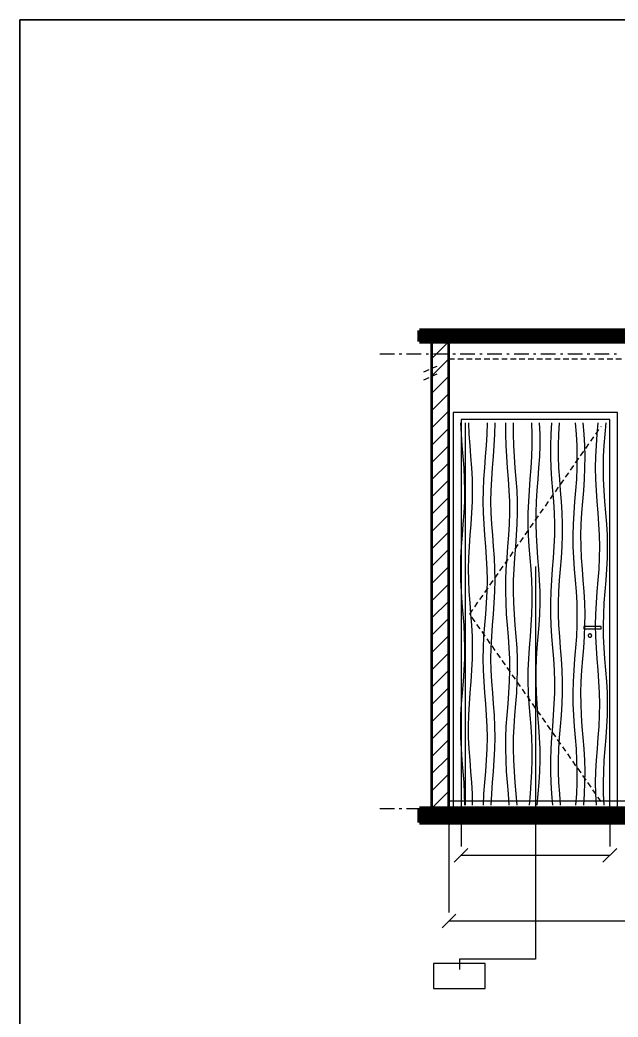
# Model space of a CAD drawing. Header units: millimetres. Extents: x -39780 to 216580, y 220 to 11660.
# Drawn here: x 60220 to 63678, y 5894 to 11660 of the extents above; entities that cross this region are included whole.
import ezdxf

# ---------------------------------------------------------------- set-up
doc = ezdxf.new("R2010")
doc.units = ezdxf.units.MM
for name, color, linetype, lineweight in [('AXIS', 8, 'CONTINUOUS', 9), ('BAND', 7, 'CONTINUOUS', 60), ('DETAIL', 7, 'CONTINUOUS', 18), ('DIM', 7, 'CONTINUOUS', 13), ('FRAME', 7, 'CONTINUOUS', 25), ('HATCH', 8, 'CONTINUOUS', 9), ('OPEN', 8, 'CONTINUOUS', 9), ('PENDING', 8, 'CONTINUOUS', 13), ('TAG', 7, 'CONTINUOUS', 13), ('WALL', 7, 'CONTINUOUS', 35), ('WOOD', 7, 'CONTINUOUS', 18)]:
    doc.layers.add(name, color=color, linetype=linetype, lineweight=lineweight)

msp = doc.modelspace()

# ---------------------------------------------------------------- linework, layer by layer
at = {"layer": 'AXIS'}
for p, q in [((62300, 9730), (62384.7, 9730)), ((62412.9, 9730), (62427, 9730)), ((62455.2, 9730), (62539.9, 9730)), ((62568.1, 9730), (62582.2, 9730)), ((62610.4, 9730), (62695.1, 9730)), ((62723.3, 9730), (62737.4, 9730)), ((62765.7, 9730), (62850.3, 9730)), ((62878.6, 9730), (62892.7, 9730)), ((62920.9, 9730), (63005.6, 9730)), ((63033.8, 9730), (63047.9, 9730)), ((63076.1, 9730), (63160.8, 9730)), ((63189, 9730), (63203.1, 9730)), ((63231.3, 9730), (63316, 9730)), ((63344.2, 9730), (63358.3, 9730)), ((63386.6, 9730), (63471.2, 9730)), ((63499.4, 9730), (63513.6, 9730)), ((63541.8, 9730), (63626.4, 9730)), ((63654.7, 9730), (63668.8, 9730)), ((62300, 7100), (62384.7, 7100)), ((62412.9, 7100), (62427, 7100)), ((62455.2, 7100), (62539.9, 7100)), ((62568.1, 7100), (62582.2, 7100)), ((62610.4, 7100), (62695.1, 7100)), ((62723.3, 7100), (62737.4, 7100)), ((62765.7, 7100), (62850.3, 7100)), ((62878.6, 7100), (62892.7, 7100)), ((62920.9, 7100), (63005.6, 7100)), ((63033.8, 7100), (63047.9, 7100)), ((63076.1, 7100), (63160.8, 7100)), ((63189, 7100), (63203.1, 7100)), ((63231.3, 7100), (63316, 7100)), ((63344.2, 7100), (63358.3, 7100)), ((63386.6, 7100), (63471.2, 7100)), ((63499.4, 7100), (63513.6, 7100)), ((63541.8, 7100), (63626.4, 7100)), ((63654.7, 7100), (63668.8, 7100))]:
    msp.add_line(p, q, dxfattribs=at)
at = {"layer": 'BAND'}
for p, q in [((66290, 9865), (62530, 9865)), ((62530, 9865), (62530, 9800)), ((62530, 9864), (66290, 9864)), ((62530, 9856), (66290, 9856)), ((62530, 9848), (66290, 9848)), ((62530, 9840), (66290, 9840)), ((62530, 9832), (66290, 9832)), ((62530, 9824), (66290, 9824)), ((62530, 9816), (66290, 9816)), ((62530, 9808), (66290, 9808)), ((62530, 9800), (66290, 9800)), ((62530, 9800), (66290, 9800)), ((62530, 7100), (66290, 7100)), ((66290, 7100), (62530, 7100)), ((62530, 7100), (62530, 7020)), ((62530, 7092), (66290, 7092)), ((62530, 7084), (66290, 7084)), ((62530, 7076), (66290, 7076)), ((62530, 7068), (66290, 7068)), ((62530, 7060), (66290, 7060)), ((62530, 7052), (66290, 7052)), ((62530, 7044), (66290, 7044)), ((62530, 7036), (66290, 7036)), ((62530, 7028), (66290, 7028)), ((62530, 7020), (66290, 7020)), ((62530, 7020), (66290, 7020))]:
    msp.add_line(p, q, dxfattribs=at)
at = {"layer": 'DETAIL'}
for p, q in [((62795, 7120), (62795, 9330)), ((63580, 8152), (63480, 8152)), ((63480, 8152), (63480, 8140)), ((63480, 8140), (63580, 8140)), ((63580, 8140), (63580, 8152)), ((63505.2, 8102), (63505, 8100)), ((63505, 8100), (63505.2, 8098)), ((63505.8, 8103.8), (63505.2, 8102)), ((63505.2, 8098), (63505.8, 8096.2)), ((63506.7, 8105.6), (63505.8, 8103.8)), ((63505.8, 8096.2), (63506.7, 8094.4)), ((63507.9, 8107.1), (63506.7, 8105.6)), ((63506.7, 8094.4), (63507.9, 8092.9)), ((63509.4, 8108.3), (63507.9, 8107.1)), ((63507.9, 8092.9), (63509.4, 8091.7)), ((63511.2, 8109.2), (63509.4, 8108.3)), ((63509.4, 8091.7), (63511.2, 8090.8)), ((63513, 8109.8), (63511.2, 8109.2)), ((63511.2, 8090.8), (63513, 8090.2)), ((63515, 8110), (63513, 8109.8)), ((63513, 8090.2), (63515, 8090)), ((63517, 8109.8), (63515, 8110)), ((63515, 8090), (63517, 8090.2)), ((63518.8, 8109.2), (63517, 8109.8)), ((63517, 8090.2), (63518.8, 8090.8)), ((63520.6, 8108.3), (63518.8, 8109.2)), ((63518.8, 8090.8), (63520.6, 8091.7)), ((63522.1, 8107.1), (63520.6, 8108.3)), ((63520.6, 8091.7), (63522.1, 8092.9)), ((63523.3, 8105.6), (63522.1, 8107.1)), ((63522.1, 8092.9), (63523.3, 8094.4)), ((63524.2, 8103.8), (63523.3, 8105.6)), ((63523.3, 8094.4), (63524.2, 8096.2)), ((63524.8, 8102), (63524.2, 8103.8)), ((63524.2, 8096.2), (63524.8, 8098)), ((63525, 8100), (63524.8, 8102)), ((63524.8, 8098), (63525, 8100)), ((62700, 7145), (66120, 7145))]:
    msp.add_line(p, q, dxfattribs=at)
at = {"layer": 'DIM'}
for p, q in [((62700, 7100), (62700, 6500)), ((62770, 7100), (62770, 6880)), ((63630, 7100), (63630, 6880)), ((62730, 6790), (62810, 6870)), ((63590, 6790), (63670, 6870)), ((62770, 6830), (63630, 6830)), ((62660, 6410), (62740, 6490)), ((62700, 6450), (66120, 6450))]:
    msp.add_line(p, q, dxfattribs=at)
at = {"layer": 'FRAME'}
for p, q in [((76580, 11660), (60220, 11660)), ((60220, 11660), (60220, 220))]:
    msp.add_line(p, q, dxfattribs=at)
at = {"layer": 'HATCH'}
for p, q in [((62600, 9700), (62700, 9800)), ((62600, 9600), (62700, 9700)), ((62600, 9500), (62700, 9600)), ((62600, 9400), (62700, 9500)), ((62600, 9300), (62700, 9400)), ((62600, 9200), (62700, 9300)), ((62772.2, 9265), (62769, 9330)), ((62817.2, 9265), (62814, 9330)), ((62920.6, 9265), (62922, 9330)), ((62965.6, 9265), (62967, 9330)), ((63028.1, 9265), (63028.7, 9330)), ((63073.1, 9265), (63073.7, 9330)), ((63181.6, 9265), (63179.2, 9330)), ((63226.6, 9265), (63224.2, 9330)), ((63290.3, 9265), (63294.3, 9330)), ((63335.3, 9265), (63339.3, 9330)), ((63436.5, 9265), (63431.5, 9330)), ((63481.5, 9265), (63476.5, 9330)), ((63557.6, 9265), (63562.9, 9330)), ((63602.6, 9265), (63607.9, 9330)), ((62776.9, 9200), (62772.2, 9265)), ((62821.9, 9200), (62817.2, 9265)), ((62917.1, 9200), (62920.6, 9265)), ((62962.1, 9200), (62965.6, 9265)), ((63029.9, 9200), (63028.1, 9265)), ((63074.9, 9200), (63073.1, 9265)), ((63181.8, 9200), (63181.6, 9265)), ((63226.8, 9200), (63226.6, 9265)), ((63288.2, 9200), (63290.3, 9265)), ((63333.2, 9200), (63335.3, 9265)), ((63440.2, 9200), (63436.5, 9265)), ((63485.2, 9200), (63481.5, 9265)), ((63552.7, 9200), (63557.6, 9265)), ((63597.7, 9200), (63602.6, 9265)), ((62600, 9100), (62700, 9200)), ((62782.2, 9135), (62776.9, 9200)), ((62827.2, 9135), (62821.9, 9200)), ((62912.2, 9135), (62917.1, 9200)), ((62957.2, 9135), (62962.1, 9200)), ((63033.7, 9135), (63029.9, 9200)), ((63078.7, 9135), (63074.9, 9200)), ((63179.6, 9135), (63181.8, 9200)), ((63224.6, 9135), (63226.8, 9200)), ((63288.4, 9135), (63288.2, 9200)), ((63333.4, 9135), (63333.2, 9200)), ((63441.9, 9135), (63440.2, 9200)), ((63486.9, 9135), (63485.2, 9200)), ((63549.3, 9135), (63552.7, 9200)), ((63594.3, 9135), (63597.7, 9200)), ((62787.1, 9070), (62782.2, 9135)), ((62832.1, 9070), (62827.2, 9135)), ((62906.9, 9070), (62912.2, 9135)), ((62951.9, 9070), (62957.2, 9135)), ((63038.7, 9070), (63033.7, 9135)), ((63083.7, 9070), (63078.7, 9135)), ((63175.5, 9070), (63179.6, 9135)), ((63220.5, 9070), (63224.6, 9135)), ((63291, 9070), (63288.4, 9135)), ((63336, 9070), (63333.4, 9135)), ((63441.3, 9070), (63441.9, 9135)), ((63486.3, 9070), (63486.9, 9135)), ((63548, 9070), (63549.3, 9135)), ((63593, 9070), (63594.3, 9135)), ((62600, 9000), (62700, 9100)), ((62790.6, 9005), (62787.1, 9070)), ((62835.6, 9005), (62832.1, 9070)), ((62902.2, 9005), (62906.9, 9070)), ((62947.2, 9005), (62951.9, 9070)), ((63044, 9005), (63038.7, 9070)), ((63089, 9005), (63083.7, 9070)), ((63170.4, 9005), (63175.5, 9070)), ((63215.4, 9005), (63220.5, 9070)), ((63295.3, 9005), (63291, 9070)), ((63340.3, 9005), (63336, 9070)), ((63438.4, 9005), (63441.3, 9070)), ((63483.4, 9005), (63486.3, 9070)), ((63549.1, 9005), (63548, 9070)), ((63594.1, 9005), (63593, 9070)), ((62600, 8900), (62700, 9000)), ((62792, 8940), (62790.6, 9005)), ((62837, 8940), (62835.6, 9005)), ((62899, 8940), (62902.2, 9005)), ((62944, 8940), (62947.2, 9005)), ((63048.5, 8940), (63044, 9005)), ((63093.5, 8940), (63089, 9005)), ((63165.2, 8940), (63170.4, 9005)), ((63210.2, 8940), (63215.4, 9005)), ((63300.5, 8940), (63295.3, 9005)), ((63345.5, 8940), (63340.3, 9005)), ((63433.9, 8940), (63438.4, 9005)), ((63478.9, 8940), (63483.4, 9005)), ((63552.3, 8940), (63549.1, 9005)), ((63597.3, 8940), (63594.1, 9005)), ((62791, 8875), (62792, 8940)), ((62836, 8875), (62837, 8940)), ((62898, 8875), (62899, 8940)), ((62943, 8875), (62944, 8940)), ((63051.3, 8875), (63048.5, 8940)), ((63096.3, 8875), (63093.5, 8940)), ((63160.9, 8875), (63165.2, 8940)), ((63205.9, 8875), (63210.2, 8940)), ((63305.7, 8875), (63300.5, 8940)), ((63350.7, 8875), (63345.5, 8940)), ((63428.6, 8875), (63433.9, 8940)), ((63473.6, 8875), (63478.9, 8940)), ((63557, 8875), (63552.3, 8940)), ((63602, 8875), (63597.3, 8940)), ((62600, 8800), (62700, 8900)), ((62787.9, 8810), (62791, 8875)), ((62832.9, 8810), (62836, 8875)), ((62899.4, 8810), (62898, 8875)), ((62944.4, 8810), (62943, 8875)), ((63051.9, 8810), (63051.3, 8875)), ((63096.9, 8810), (63096.3, 8875)), ((63158.4, 8810), (63160.9, 8875)), ((63203.4, 8810), (63205.9, 8875)), ((63309.7, 8810), (63305.7, 8875)), ((63354.7, 8810), (63350.7, 8875)), ((63423.5, 8810), (63428.6, 8875)), ((63468.5, 8810), (63473.6, 8875)), ((63562.3, 8810), (63557, 8875)), ((63607.3, 8810), (63602, 8875)), ((62600, 8700), (62700, 8800)), ((62783.1, 8745), (62787.9, 8810)), ((62828.1, 8745), (62832.9, 8810)), ((62902.9, 8745), (62899.4, 8810)), ((62947.9, 8745), (62944.4, 8810)), ((63050.2, 8745), (63051.9, 8810)), ((63095.2, 8745), (63096.9, 8810)), ((63158.2, 8745), (63158.4, 8810)), ((63203.2, 8745), (63203.4, 8810)), ((63311.8, 8745), (63309.7, 8810)), ((63356.8, 8745), (63354.7, 8810)), ((63419.8, 8745), (63423.5, 8810)), ((63464.8, 8745), (63468.5, 8810)), ((63567.2, 8745), (63562.3, 8810)), ((63612.2, 8745), (63607.3, 8810)), ((62777.8, 8680), (62783.1, 8745)), ((62822.8, 8680), (62828.1, 8745)), ((62907.8, 8680), (62902.9, 8745)), ((62952.8, 8680), (62947.9, 8745)), ((63046.4, 8680), (63050.2, 8745)), ((63091.4, 8680), (63095.2, 8745)), ((63160.4, 8680), (63158.2, 8745)), ((63205.4, 8680), (63203.2, 8745)), ((63311.6, 8680), (63311.8, 8745)), ((63356.6, 8680), (63356.8, 8745)), ((63418.1, 8680), (63419.8, 8745)), ((63463.1, 8680), (63464.8, 8745)), ((63570.7, 8680), (63567.2, 8745)), ((63615.7, 8680), (63612.2, 8745)), ((62600, 8600), (62700, 8700)), ((62772.9, 8615), (62777.8, 8680)), ((62817.9, 8615), (62822.8, 8680)), ((62913.1, 8615), (62907.8, 8680)), ((62958.1, 8615), (62952.8, 8680)), ((63041.3, 8615), (63046.4, 8680)), ((63086.3, 8615), (63091.4, 8680)), ((63164.4, 8615), (63160.4, 8680)), ((63209.4, 8615), (63205.4, 8680)), ((63309.1, 8615), (63311.6, 8680)), ((63354.1, 8615), (63356.6, 8680)), ((63418.7, 8615), (63418.1, 8680)), ((63463.7, 8615), (63463.1, 8680)), ((63572, 8615), (63570.7, 8680)), ((63617, 8615), (63615.7, 8680)), ((62600, 8500), (62700, 8600)), ((62769.4, 8550), (62772.9, 8615)), ((62814.4, 8550), (62817.9, 8615)), ((62917.8, 8550), (62913.1, 8615)), ((62962.8, 8550), (62958.1, 8615)), ((63036, 8550), (63041.3, 8615)), ((63081, 8550), (63086.3, 8615)), ((63169.6, 8550), (63164.4, 8615)), ((63214.6, 8550), (63209.4, 8615)), ((63304.8, 8550), (63309.1, 8615)), ((63349.8, 8550), (63354.1, 8615)), ((63421.6, 8550), (63418.7, 8615)), ((63466.6, 8550), (63463.7, 8615)), ((63571, 8550), (63572, 8615)), ((63616, 8550), (63617, 8615)), ((62768, 8485), (62769.4, 8550)), ((62813, 8485), (62814.4, 8550)), ((62921, 8485), (62917.8, 8550)), ((62966, 8485), (62962.8, 8550)), ((63031.5, 8485), (63036, 8550)), ((63076.5, 8485), (63081, 8550)), ((63174.8, 8485), (63169.6, 8550)), ((63219.8, 8485), (63214.6, 8550)), ((63299.5, 8485), (63304.8, 8550)), ((63344.5, 8485), (63349.8, 8550)), ((63426.1, 8485), (63421.6, 8550)), ((63471.1, 8485), (63466.6, 8550)), ((63567.8, 8485), (63571, 8550)), ((63612.8, 8485), (63616, 8550)), ((62600, 8400), (62700, 8500)), ((62769, 8420), (62768, 8485)), ((62814, 8420), (62813, 8485)), ((62922, 8420), (62921, 8485)), ((62967, 8420), (62966, 8485)), ((63028.7, 8420), (63031.5, 8485)), ((63073.7, 8420), (63076.5, 8485)), ((63179.1, 8420), (63174.8, 8485)), ((63224.1, 8420), (63219.8, 8485)), ((63294.4, 8420), (63299.5, 8485)), ((63339.4, 8420), (63344.5, 8485)), ((63431.4, 8420), (63426.1, 8485)), ((63476.4, 8420), (63471.1, 8485)), ((63563, 8420), (63567.8, 8485)), ((63608, 8420), (63612.8, 8485)), ((62772.1, 8355), (62769, 8420)), ((62817.1, 8355), (62814, 8420)), ((62920.6, 8355), (62922, 8420)), ((62965.6, 8355), (62967, 8420)), ((63028.1, 8355), (63028.7, 8420)), ((63073.1, 8355), (63073.7, 8420)), ((63181.6, 8355), (63179.1, 8420)), ((63226.6, 8355), (63224.1, 8420)), ((63290.3, 8355), (63294.4, 8420)), ((63335.3, 8355), (63339.4, 8420)), ((63436.4, 8355), (63431.4, 8420)), ((63481.4, 8355), (63476.4, 8420)), ((63557.7, 8355), (63563, 8420)), ((63602.7, 8355), (63608, 8420)), ((62600, 8300), (62700, 8400)), ((62776.8, 8290), (62772.1, 8355)), ((62821.8, 8290), (62817.1, 8355)), ((62917.2, 8290), (62920.6, 8355)), ((62962.2, 8290), (62965.6, 8355)), ((63029.8, 8290), (63028.1, 8355)), ((63074.8, 8290), (63073.1, 8355)), ((63181.8, 8290), (63181.6, 8355)), ((63226.8, 8290), (63226.6, 8355)), ((63288.2, 8290), (63290.3, 8355)), ((63333.2, 8290), (63335.3, 8355)), ((63440.2, 8290), (63436.4, 8355)), ((63485.2, 8290), (63481.4, 8355)), ((63552.8, 8290), (63557.7, 8355)), ((63597.8, 8290), (63602.7, 8355)), ((62600, 8200), (62700, 8300)), ((62782.1, 8225), (62776.8, 8290)), ((62827.1, 8225), (62821.8, 8290)), ((62912.3, 8225), (62917.2, 8290)), ((62957.3, 8225), (62962.2, 8290)), ((63033.6, 8225), (63029.8, 8290)), ((63078.6, 8225), (63074.8, 8290)), ((63179.7, 8225), (63181.8, 8290)), ((63224.7, 8225), (63226.8, 8290)), ((63288.4, 8225), (63288.2, 8290)), ((63333.4, 8225), (63333.2, 8290)), ((63441.9, 8225), (63440.2, 8290)), ((63486.9, 8225), (63485.2, 8290)), ((63549.4, 8225), (63552.8, 8290)), ((63594.4, 8225), (63597.8, 8290)), ((62600, 8100), (62700, 8200)), ((62787, 8160), (62782.1, 8225)), ((62832, 8160), (62827.1, 8225)), ((62907, 8160), (62912.3, 8225)), ((62952, 8160), (62957.3, 8225)), ((63038.6, 8160), (63033.6, 8225)), ((63083.6, 8160), (63078.6, 8225)), ((63175.6, 8160), (63179.7, 8225)), ((63220.6, 8160), (63224.7, 8225)), ((63290.9, 8160), (63288.4, 8225)), ((63335.9, 8160), (63333.4, 8225)), ((63441.3, 8160), (63441.9, 8225)), ((63486.3, 8160), (63486.9, 8225)), ((63548, 8160), (63549.4, 8225)), ((63593, 8160), (63594.4, 8225)), ((62790.6, 8095), (62787, 8160)), ((62835.6, 8095), (62832, 8160)), ((62902.2, 8095), (62907, 8160)), ((62947.2, 8095), (62952, 8160)), ((63043.9, 8095), (63038.6, 8160)), ((63088.9, 8095), (63083.6, 8160)), ((63170.5, 8095), (63175.6, 8160)), ((63215.5, 8095), (63220.6, 8160)), ((63295.2, 8095), (63290.9, 8160)), ((63340.2, 8095), (63335.9, 8160)), ((63438.5, 8095), (63441.3, 8160)), ((63483.5, 8095), (63486.3, 8160)), ((63549, 8095), (63548, 8160)), ((63594, 8095), (63593, 8160)), ((62600, 8000), (62700, 8100)), ((62792, 8030), (62790.6, 8095)), ((62837, 8030), (62835.6, 8095)), ((62899, 8030), (62902.2, 8095)), ((62944, 8030), (62947.2, 8095)), ((63048.4, 8030), (63043.9, 8095)), ((63093.4, 8030), (63088.9, 8095)), ((63165.2, 8030), (63170.5, 8095)), ((63210.2, 8030), (63215.5, 8095)), ((63300.4, 8030), (63295.2, 8095)), ((63345.4, 8030), (63340.2, 8095)), ((63433.9, 8030), (63438.5, 8095)), ((63478.9, 8030), (63483.5, 8095)), ((63552.2, 8030), (63549, 8095)), ((63597.2, 8030), (63594, 8095)), ((62791, 7965), (62792, 8030)), ((62836, 7965), (62837, 8030)), ((62898, 7965), (62899, 8030)), ((62943, 7965), (62944, 8030)), ((63051.3, 7965), (63048.4, 8030)), ((63096.3, 7965), (63093.4, 8030)), ((63160.9, 7965), (63165.2, 8030)), ((63205.9, 7965), (63210.2, 8030)), ((63305.6, 7965), (63300.4, 8030)), ((63350.6, 7965), (63345.4, 8030)), ((63428.6, 7965), (63433.9, 8030)), ((63473.6, 7965), (63478.9, 8030)), ((63556.9, 7965), (63552.2, 8030)), ((63601.9, 7965), (63597.2, 8030)), ((62600, 7900), (62700, 8000)), ((62787.9, 7900), (62791, 7965)), ((62832.9, 7900), (62836, 7965)), ((62899.3, 7900), (62898, 7965)), ((62944.3, 7900), (62943, 7965)), ((63051.9, 7900), (63051.3, 7965)), ((63096.9, 7900), (63096.3, 7965)), ((63158.4, 7900), (63160.9, 7965)), ((63203.4, 7900), (63205.9, 7965)), ((63309.6, 7900), (63305.6, 7965)), ((63354.6, 7900), (63350.6, 7965)), ((63423.6, 7900), (63428.6, 7965)), ((63468.6, 7900), (63473.6, 7965)), ((63562.3, 7900), (63556.9, 7965)), ((63607.3, 7900), (63601.9, 7965)), ((62600, 7800), (62700, 7900)), ((62783.2, 7835), (62787.9, 7900)), ((62828.2, 7835), (62832.9, 7900)), ((62902.8, 7835), (62899.3, 7900)), ((62947.8, 7835), (62944.3, 7900)), ((63050.2, 7835), (63051.9, 7900)), ((63095.2, 7835), (63096.9, 7900)), ((63158.2, 7835), (63158.4, 7900)), ((63203.2, 7835), (63203.4, 7900)), ((63311.8, 7835), (63309.6, 7900)), ((63356.8, 7835), (63354.6, 7900)), ((63419.8, 7835), (63423.6, 7900)), ((63464.8, 7835), (63468.6, 7900)), ((63567.1, 7835), (63562.3, 7900)), ((63612.1, 7835), (63607.3, 7900)), ((62600, 7700), (62700, 7800)), ((62777.9, 7770), (62783.2, 7835)), ((62822.9, 7770), (62828.2, 7835)), ((62907.7, 7770), (62902.8, 7835)), ((62952.7, 7770), (62947.8, 7835)), ((63046.5, 7770), (63050.2, 7835)), ((63091.5, 7770), (63095.2, 7835)), ((63160.3, 7770), (63158.2, 7835)), ((63205.3, 7770), (63203.2, 7835)), ((63311.6, 7770), (63311.8, 7835)), ((63356.6, 7770), (63356.8, 7835)), ((63418.1, 7770), (63419.8, 7835)), ((63463.1, 7770), (63464.8, 7835)), ((63570.6, 7770), (63567.1, 7835)), ((63615.6, 7770), (63612.1, 7835)), ((62773, 7705), (62777.9, 7770)), ((62818, 7705), (62822.9, 7770)), ((62913, 7705), (62907.7, 7770)), ((62958, 7705), (62952.7, 7770)), ((63041.4, 7705), (63046.5, 7770)), ((63086.4, 7705), (63091.5, 7770)), ((63164.3, 7705), (63160.3, 7770)), ((63209.3, 7705), (63205.3, 7770)), ((63309.1, 7705), (63311.6, 7770)), ((63354.1, 7705), (63356.6, 7770)), ((63418.7, 7705), (63418.1, 7770)), ((63463.7, 7705), (63463.1, 7770)), ((63572, 7705), (63570.6, 7770)), ((63617, 7705), (63615.6, 7770)), ((62600, 7600), (62700, 7700)), ((62769.5, 7640), (62773, 7705)), ((62814.5, 7640), (62818, 7705)), ((62917.7, 7640), (62913, 7705)), ((62962.7, 7640), (62958, 7705)), ((63036.1, 7640), (63041.4, 7705)), ((63081.1, 7640), (63086.4, 7705)), ((63169.5, 7640), (63164.3, 7705)), ((63214.5, 7640), (63209.3, 7705)), ((63304.8, 7640), (63309.1, 7705)), ((63349.8, 7640), (63354.1, 7705)), ((63421.5, 7640), (63418.7, 7705)), ((63466.5, 7640), (63463.7, 7705)), ((63571, 7640), (63572, 7705)), ((63616, 7640), (63617, 7705)), ((62768, 7575), (62769.5, 7640)), ((62813, 7575), (62814.5, 7640)), ((62920.9, 7575), (62917.7, 7640)), ((62965.9, 7575), (62962.7, 7640)), ((63031.6, 7575), (63036.1, 7640)), ((63076.6, 7575), (63081.1, 7640)), ((63174.7, 7575), (63169.5, 7640)), ((63219.7, 7575), (63214.5, 7640)), ((63299.6, 7575), (63304.8, 7640)), ((63344.6, 7575), (63349.8, 7640)), ((63426, 7575), (63421.5, 7640)), ((63471, 7575), (63466.5, 7640)), ((63567.8, 7575), (63571, 7640)), ((63612.8, 7575), (63616, 7640)), ((62600, 7500), (62700, 7600)), ((62768.9, 7510), (62768, 7575)), ((62813.9, 7510), (62813, 7575)), ((62922, 7510), (62920.9, 7575)), ((62967, 7510), (62965.9, 7575)), ((63028.7, 7510), (63031.6, 7575)), ((63073.7, 7510), (63076.6, 7575)), ((63179, 7510), (63174.7, 7575)), ((63224, 7510), (63219.7, 7575)), ((63294.4, 7510), (63299.6, 7575)), ((63339.4, 7510), (63344.6, 7575)), ((63431.3, 7510), (63426, 7575)), ((63476.3, 7510), (63471, 7575)), ((63563.1, 7510), (63567.8, 7575)), ((63608.1, 7510), (63612.8, 7575)), ((62600, 7400), (62700, 7500)), ((62772, 7445), (62768.9, 7510)), ((62817, 7445), (62813.9, 7510)), ((62920.7, 7445), (62922, 7510)), ((62965.7, 7445), (62967, 7510)), ((63028.1, 7445), (63028.7, 7510)), ((63073.1, 7445), (63073.7, 7510)), ((63181.6, 7445), (63179, 7510)), ((63226.6, 7445), (63224, 7510)), ((63290.4, 7445), (63294.4, 7510)), ((63335.4, 7445), (63339.4, 7510)), ((63436.4, 7445), (63431.3, 7510)), ((63481.4, 7445), (63476.3, 7510)), ((63557.8, 7445), (63563.1, 7510)), ((63602.8, 7445), (63608.1, 7510)), ((62776.7, 7380), (62772, 7445)), ((62821.7, 7380), (62817, 7445)), ((62917.2, 7380), (62920.7, 7445)), ((62962.2, 7380), (62965.7, 7445)), ((63029.8, 7380), (63028.1, 7445)), ((63074.8, 7380), (63073.1, 7445)), ((63181.8, 7380), (63181.6, 7445)), ((63226.8, 7380), (63226.6, 7445)), ((63288.2, 7380), (63290.4, 7445)), ((63333.2, 7380), (63335.4, 7445)), ((63440.1, 7380), (63436.4, 7445)), ((63485.1, 7380), (63481.4, 7445)), ((63552.9, 7380), (63557.8, 7445)), ((63597.9, 7380), (63602.8, 7445)), ((62600, 7300), (62700, 7400)), ((62782.1, 7315), (62776.7, 7380)), ((62827.1, 7315), (62821.7, 7380)), ((62912.4, 7315), (62917.2, 7380)), ((62957.4, 7315), (62962.2, 7380)), ((63033.5, 7315), (63029.8, 7380)), ((63078.5, 7315), (63074.8, 7380)), ((63179.7, 7315), (63181.8, 7380)), ((63224.7, 7315), (63226.8, 7380)), ((63288.4, 7315), (63288.2, 7380)), ((63333.4, 7315), (63333.2, 7380)), ((63441.9, 7315), (63440.1, 7380)), ((63486.9, 7315), (63485.1, 7380)), ((63549.4, 7315), (63552.9, 7380)), ((63594.4, 7315), (63597.9, 7380)), ((62600, 7200), (62700, 7300)), ((62787, 7250), (62782.1, 7315)), ((62832, 7250), (62827.1, 7315)), ((62907, 7250), (62912.4, 7315)), ((62952, 7250), (62957.4, 7315)), ((63038.5, 7250), (63033.5, 7315)), ((63083.5, 7250), (63078.5, 7315)), ((63175.7, 7250), (63179.7, 7315)), ((63220.7, 7250), (63224.7, 7315)), ((63290.9, 7250), (63288.4, 7315)), ((63335.9, 7250), (63333.4, 7315)), ((63441.3, 7250), (63441.9, 7315)), ((63486.3, 7250), (63486.9, 7315)), ((63548, 7250), (63549.4, 7315)), ((63593, 7250), (63594.4, 7315)), ((62790.5, 7185), (62787, 7250)), ((62835.5, 7185), (62832, 7250)), ((62902.3, 7185), (62907, 7250)), ((62947.3, 7185), (62952, 7250)), ((63043.8, 7185), (63038.5, 7250)), ((63088.8, 7185), (63083.5, 7250)), ((63170.6, 7185), (63175.7, 7250)), ((63215.6, 7185), (63220.7, 7250)), ((63295.1, 7185), (63290.9, 7250)), ((63340.1, 7185), (63335.9, 7250)), ((63438.5, 7185), (63441.3, 7250)), ((63483.5, 7185), (63486.3, 7250)), ((63549, 7185), (63548, 7250)), ((63594, 7185), (63593, 7250)), ((62600, 7100), (62700, 7200)), ((62792, 7120), (62790.5, 7185)), ((62837, 7120), (62835.5, 7185)), ((62899.1, 7120), (62902.3, 7185)), ((62944.1, 7120), (62947.3, 7185)), ((63048.4, 7120), (63043.8, 7185)), ((63093.4, 7120), (63088.8, 7185)), ((63165.3, 7120), (63170.6, 7185)), ((63210.3, 7120), (63215.6, 7185)), ((63300.4, 7120), (63295.1, 7185)), ((63345.4, 7120), (63340.1, 7185)), ((63434, 7120), (63438.5, 7185)), ((63479, 7120), (63483.5, 7185)), ((63552.1, 7120), (63549, 7185)), ((63597.1, 7120), (63594, 7185))]:
    msp.add_line(p, q, dxfattribs=at)
at = {"layer": 'OPEN'}
for p, q in [((63548.6, 9265.2), (63567.2, 9291.8)), ((63577.8, 9306.8), (63580, 9310)), ((63519.5, 9223.6), (63538.1, 9250.2)), ((63490.3, 9182), (63508.9, 9208.6)), ((63432, 9098.8), (63450.7, 9125.4)), ((63461.2, 9140.4), (63479.8, 9167)), ((63402.9, 9057.2), (63421.5, 9083.7)), ((63344.6, 8973.9), (63363.2, 9000.5)), ((63373.8, 9015.6), (63392.4, 9042.1)), ((63315.5, 8932.3), (63334.1, 8958.9)), ((63286.3, 8890.7), (63304.9, 8917.3)), ((63228, 8807.5), (63246.6, 8834.1)), ((63257.2, 8849.1), (63275.8, 8875.7)), ((63198.9, 8765.9), (63217.5, 8792.5)), ((63140.6, 8682.7), (63159.2, 8709.3)), ((63169.7, 8724.3), (63188.4, 8750.9)), ((63111.4, 8641.1), (63130.1, 8667.7)), ((63082.3, 8599.5), (63100.9, 8626.1)), ((63024, 8516.3), (63042.6, 8542.8)), ((63053.2, 8557.9), (63071.8, 8584.4)), ((62994.9, 8474.6), (63013.5, 8501.2)), ((62936.6, 8391.4), (62955.2, 8418)), ((62965.7, 8433), (62984.3, 8459.6)), ((62907.4, 8349.8), (62926.1, 8376.4)), ((62878.3, 8308.2), (62896.9, 8334.8)), ((62820, 8225), (62838.6, 8251.6)), ((62849.1, 8266.6), (62867.8, 8293.2)), ((62822.2, 8221.8), (62820, 8225)), ((62851.4, 8180.2), (62832.8, 8206.8)), ((62880.5, 8138.6), (62861.9, 8165.2)), ((62909.7, 8097), (62891.1, 8123.6)), ((62938.8, 8055.4), (62920.2, 8082)), ((62968, 8013.8), (62949.3, 8040.4)), ((62997.1, 7972.2), (62978.5, 7998.7)), ((63026.2, 7930.6), (63007.6, 7957.1)), ((63055.4, 7888.9), (63036.8, 7915.5)), ((63084.5, 7847.3), (63065.9, 7873.9)), ((63113.7, 7805.7), (63095.1, 7832.3)), ((63142.8, 7764.1), (63124.2, 7790.7)), ((63172, 7722.5), (63153.4, 7749.1)), ((63201.1, 7680.9), (63182.5, 7707.5)), ((63230.3, 7639.3), (63211.6, 7665.9)), ((63259.4, 7597.7), (63240.8, 7624.3)), ((63288.6, 7556.1), (63269.9, 7582.7)), ((63317.7, 7514.5), (63299.1, 7541.1)), ((63346.8, 7472.9), (63328.2, 7499.4)), ((63376, 7431.3), (63357.4, 7457.8)), ((63405.1, 7389.6), (63386.5, 7416.2)), ((63434.3, 7348), (63415.7, 7374.6)), ((63463.4, 7306.4), (63444.8, 7333)), ((63492.6, 7264.8), (63473.9, 7291.4)), ((63521.7, 7223.2), (63503.1, 7249.8)), ((63550.9, 7181.6), (63532.2, 7208.2)), ((63580, 7140), (63561.4, 7166.6))]:
    msp.add_line(p, q, dxfattribs=at)
at = {"layer": 'PENDING'}
for p, q in [((62700, 9700), (62732.5, 9700)), ((62750.8, 9700), (62783.3, 9700)), ((62801.6, 9700), (62834.1, 9700)), ((62852.4, 9700), (62884.9, 9700)), ((62903.2, 9700), (62935.7, 9700)), ((62954, 9700), (62986.5, 9700)), ((63004.8, 9700), (63037.3, 9700)), ((63055.6, 9700), (63088.1, 9700)), ((63106.4, 9700), (63138.9, 9700)), ((63157.2, 9700), (63189.7, 9700)), ((63208, 9700), (63240.5, 9700)), ((63258.8, 9700), (63291.3, 9700)), ((63309.6, 9700), (63342.1, 9700)), ((63360.4, 9700), (63392.9, 9700)), ((63411.2, 9700), (63443.7, 9700)), ((63462, 9700), (63494.5, 9700)), ((63512.8, 9700), (63545.3, 9700)), ((63563.6, 9700), (63596.1, 9700)), ((63614.4, 9700), (63646.9, 9700)), ((63665.2, 9700), (63697.7, 9700)), ((62555, 9625), (62584.7, 9638.2)), ((62601.4, 9645.6), (62631.1, 9658.8)), ((62555, 9580), (62584.7, 9593.2)), ((62601.4, 9600.6), (62631.1, 9613.8))]:
    msp.add_line(p, q, dxfattribs=at)
at = {"layer": 'TAG'}
for p, q in [((63200, 8500), (63200, 6230)), ((63200, 6230), (62760, 6230)), ((62760, 6230), (62760, 6170)), ((62910, 6205), (62610, 6205)), ((62610, 6205), (62610, 6060)), ((62910, 6060), (62910, 6205)), ((62610, 6060), (62910, 6060))]:
    msp.add_line(p, q, dxfattribs=at)
at = {"layer": 'WALL'}
for p, q in [((62700, 9800), (62600, 9800)), ((62600, 9800), (62600, 7100)), ((62700, 7100), (62700, 9800)), ((62600, 7100), (62700, 7100))]:
    msp.add_line(p, q, dxfattribs=at)
at = {"layer": 'WOOD'}
for p, q in [((63675, 9390), (62725, 9390)), ((62725, 9390), (62725, 7100)), ((63630, 9350), (62770, 9350)), ((62770, 9350), (62770, 7100)), ((63630, 7100), (63630, 9350)), ((63675, 7100), (63675, 9390)), ((62725, 7100), (63675, 7100)), ((62770, 7100), (63630, 7100))]:
    msp.add_line(p, q, dxfattribs=at)

doc.saveas('drawing.dxf')
